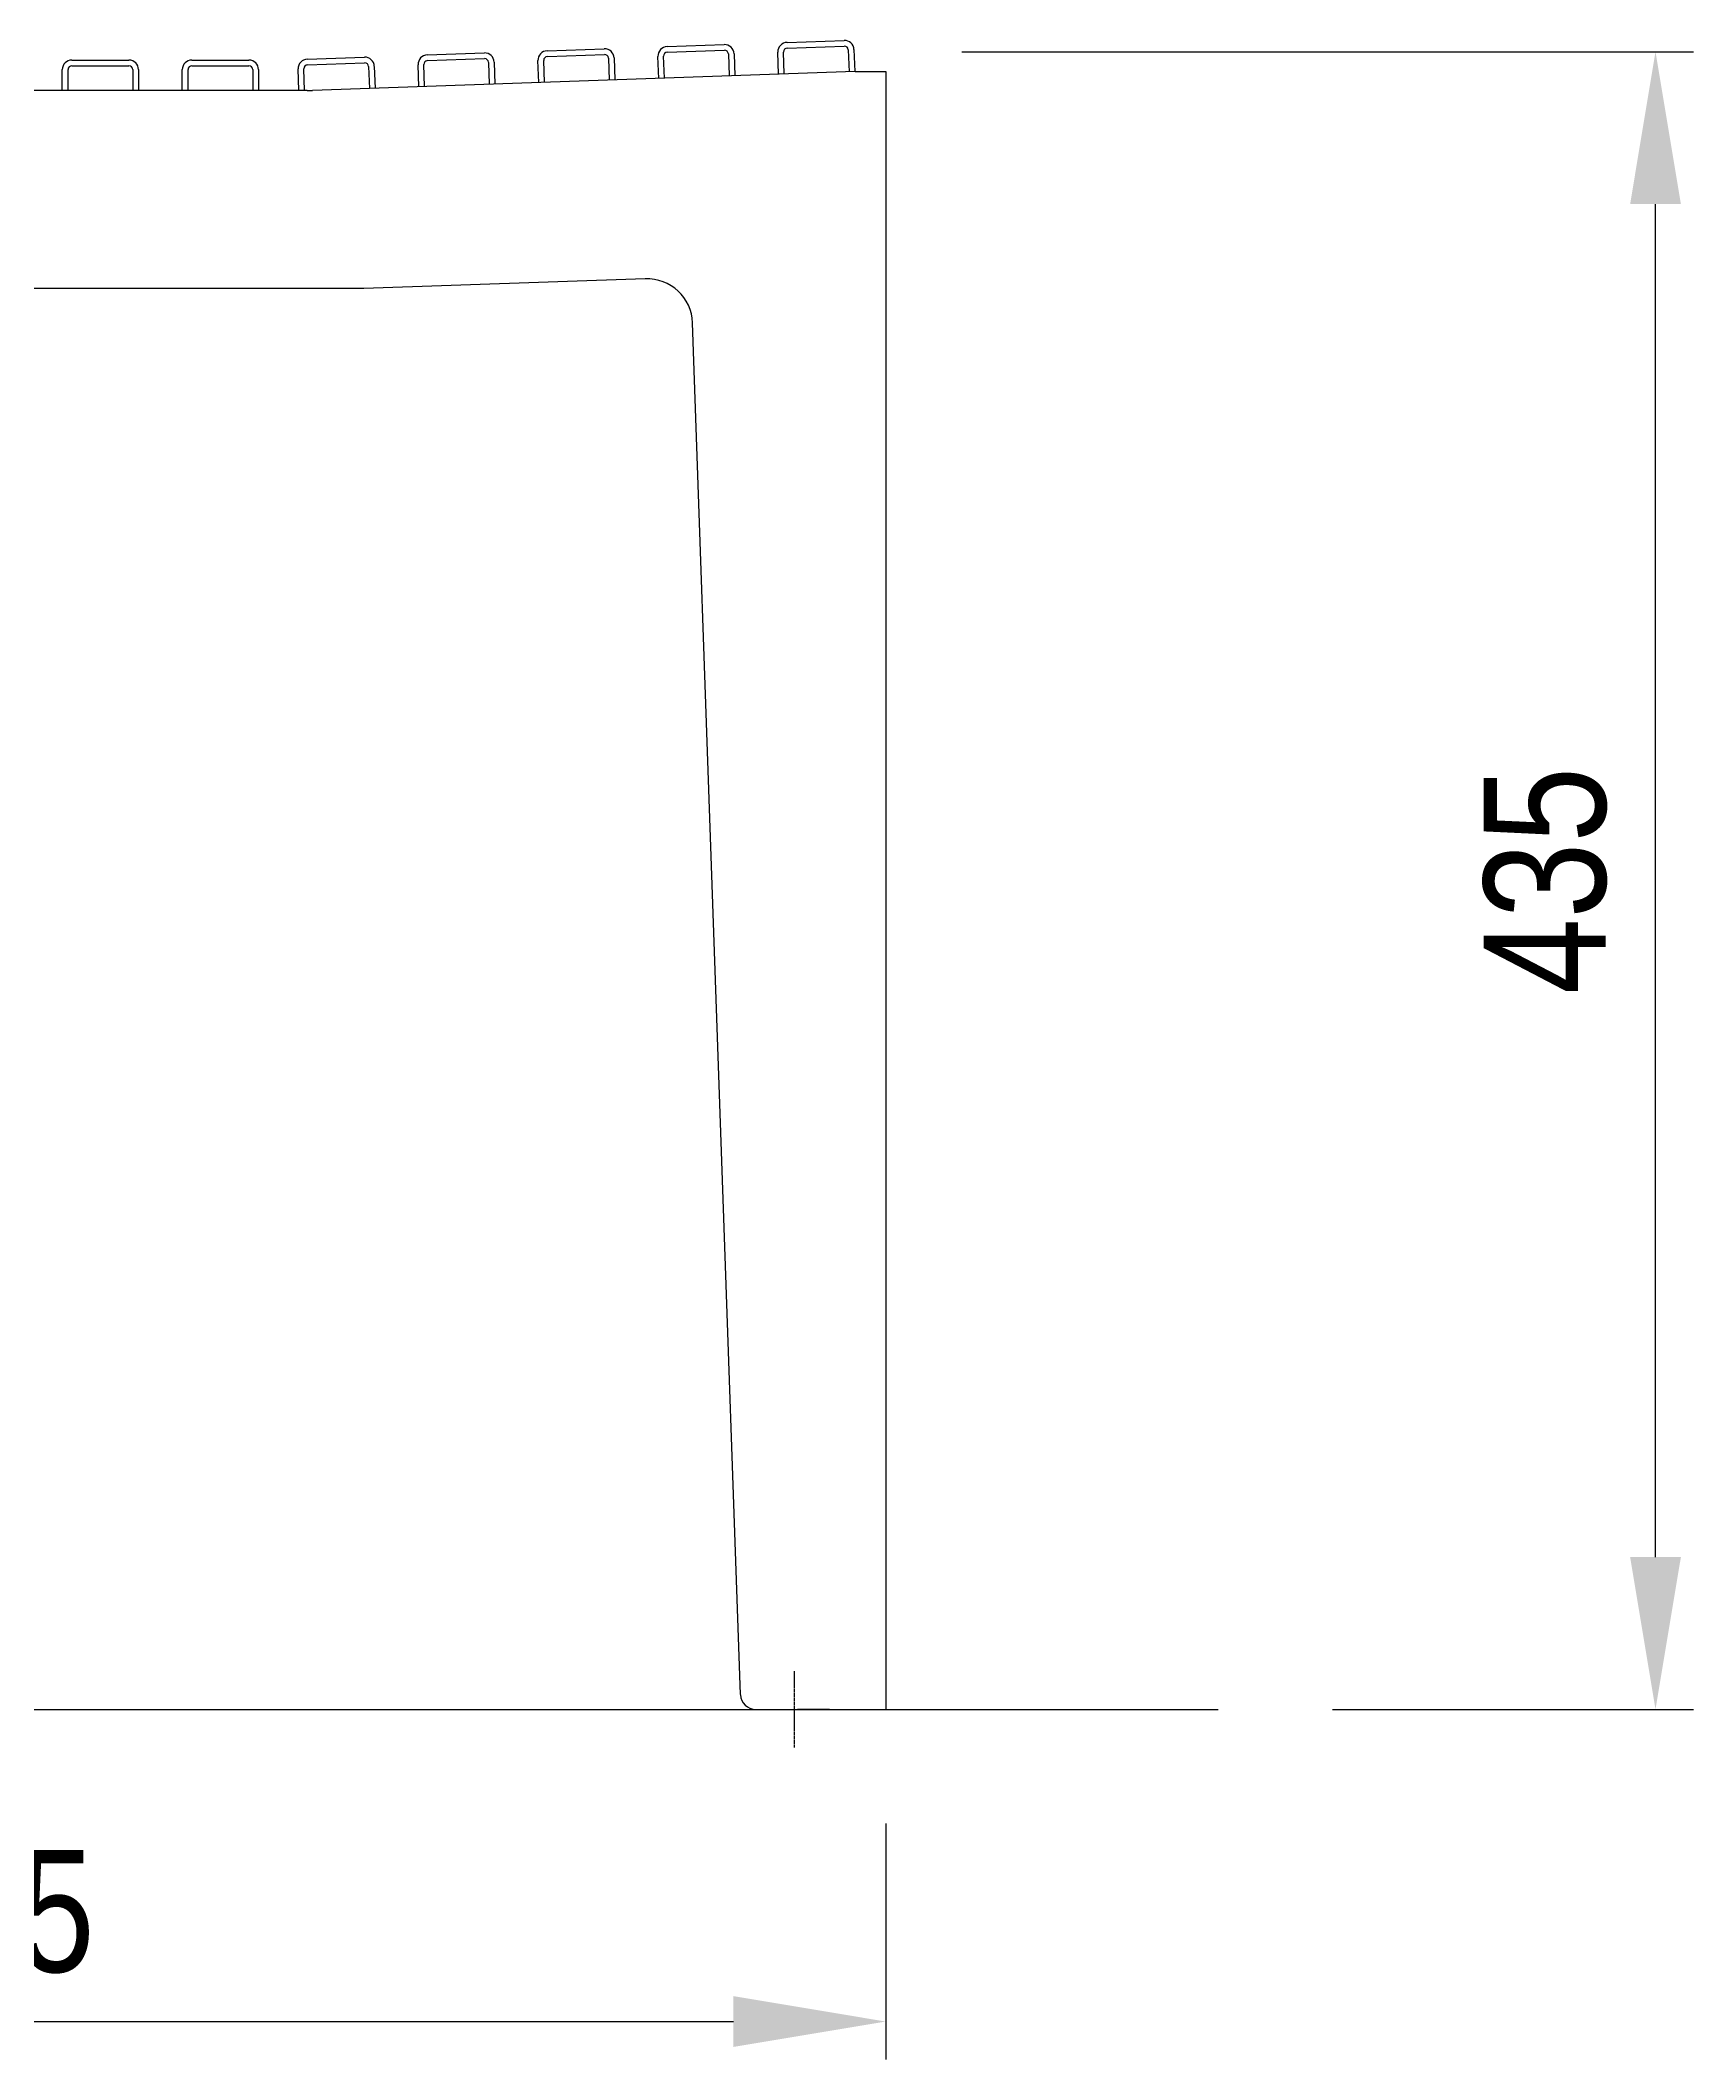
# Model space of a CAD drawing. Header units: millimetres. Extents: x 22162 to 28102, y 3160 to 7360.
# Drawn here: x 23727 to 24161, y 5964 to 6494 of the extents above; entities that cross this region are included whole.
import ezdxf

# ---------------------------------------------------------------- set-up
doc = ezdxf.new("R2010")
doc.units = ezdxf.units.MM
doc.header["$LTSCALE"] = 0.3
doc.linetypes.add('DashDot', pattern=[15, 9, -3, 0, -3])
doc.styles.add('SEACAD_Arial', font='arial.ttf', dxfattribs={"width": 0.8})
doc.dimstyles.new('ISO-25', dxfattribs={"dimtxt": 1.6, "dimasz": 2, "dimexe": 0.5, "dimexo": 1.5, "dimtad": 1, "dimdec": 0, "dimtxsty": 'SEACAD_Arial', "dimcen": 2, "dimadec": 0, "dimazin": 0, "dimtfac": 1, "dimtdec": 0, "dimtmove": 0, "dimatfit": 3, "dimfxl": 1, "dimarcsym": 0})

# ---------------------------------------------------------------- blocks, each defined once
blk = doc.blocks.new('*D136')
at = {"color": 0, "lineweight": -2, "transparency": 16777216}
for p, q in [((23474.06, 6025.77), (23474.06, 5963.82)), ((23949.06, 6025.77), (23949.06, 5963.82)), ((23514.06, 5973.82), (23909.06, 5973.82))]:
    blk.add_line(p, q, dxfattribs=at)
at = {"color": 0, "transparency": 16777216}
for points in [[(23514.06, 5980.49), (23514.06, 5967.16), (23474.06, 5973.82)], [(23909.06, 5980.49), (23909.06, 5967.16), (23949.06, 5973.82)]]:
    blk.add_solid(points, dxfattribs=at)
at = {"layer": 'Defpoints', "color": 0, "transparency": 16777216}
for p in [(23474.06, 6055.77), (23949.06, 6055.77), (23949.06, 5973.82)]:
    blk.add_point(p, dxfattribs=at)
at = {"color": 0, "transparency": 16777216, "insert": (23711.56, 6002.6), "char_height": 32, "attachment_point": 5, "style": 'SEACAD_Arial'}
blk.add_mtext('475', dxfattribs=at)
blk = doc.blocks.new('*D157')
at = {"color": 0, "lineweight": -2, "transparency": 16777216}
for p, q in [((23968.99, 6490.97), (24161.12, 6490.97)), ((24151.12, 6095.77), (24151.12, 6450.97)), ((24066.36, 6055.77), (24161.12, 6055.77))]:
    blk.add_line(p, q, dxfattribs=at)
at = {"color": 0, "transparency": 16777216}
for points in [[(24144.46, 6450.97), (24157.79, 6450.97), (24151.12, 6490.97)], [(24144.46, 6095.77), (24157.79, 6095.77), (24151.12, 6055.77)]]:
    blk.add_solid(points, dxfattribs=at)
at = {"layer": 'Defpoints', "color": 0, "transparency": 16777216}
for p in [(23938.99, 6490.97), (24151.12, 6490.97), (24036.36, 6055.77)]:
    blk.add_point(p, dxfattribs=at)
at = {"color": 0, "transparency": 16777216, "insert": (24122.27, 6273.37), "char_height": 32, "attachment_point": 5, "rotation": 90, "style": 'SEACAD_Arial'}
blk.add_mtext('435', dxfattribs=at)

msp = doc.modelspace()

# ---------------------------------------------------------------- linework, layer by layer
at = {"color": 7, "linetype": 'Continuous'}
for p, q in [((23735.4, 6488.76), (23750.4, 6488.76)), ((23766.9, 6488.76), (23781.9, 6488.76)), ((23797.22, 6489.02), (23812.21, 6489.55)), ((23828.7, 6490.12), (23843.69, 6490.64)), ((23828.75, 6488.62), (23843.74, 6489.15)), ((23859.47, 6482.93), (23859.27, 6488.69)), ((23860.18, 6491.22), (23875.17, 6491.74)), ((23860.23, 6489.72), (23875.22, 6490.24)), ((23876.26, 6489.28), (23876.46, 6483.52)), ((23877.76, 6489.33), (23877.96, 6483.57)), ((23889.45, 6483.97), (23889.25, 6489.73)), ((23890.95, 6484.02), (23890.75, 6489.79)), ((23891.66, 6492.32), (23906.65, 6492.84)), ((23891.71, 6490.82), (23906.7, 6491.34)), ((23907.74, 6490.38), (23907.94, 6484.62)), ((23909.24, 6490.43), (23909.44, 6484.67)), ((23920.93, 6485.07), (23920.73, 6490.83)), ((23922.43, 6485.12), (23922.23, 6490.89)), ((23923.14, 6493.42), (23938.13, 6493.94)), ((23923.19, 6491.92), (23938.18, 6492.44)), ((23939.22, 6491.48), (23939.42, 6485.72)), ((23940.72, 6491.53), (23940.92, 6485.77)), ((23732.9, 6480.77), (23732.9, 6486.26)), ((23734.4, 6480.77), (23734.4, 6486.26)), ((23735.4, 6487.26), (23750.4, 6487.26)), ((23751.4, 6486.26), (23751.4, 6480.77)), ((23752.9, 6486.26), (23752.9, 6480.77)), ((23764.4, 6480.77), (23764.4, 6486.26)), ((23765.9, 6480.77), (23765.9, 6486.26)), ((23766.9, 6487.26), (23781.9, 6487.26)), ((23782.9, 6486.26), (23782.9, 6480.77)), ((23784.4, 6486.26), (23784.4, 6480.77)), ((23795, 6480.77), (23794.81, 6486.44)), ((23796.51, 6480.77), (23796.31, 6486.49)), ((23797.27, 6487.52), (23812.26, 6488.05)), ((23941.06, 6485.77), (23798.58, 6480.8)), ((23813.3, 6487.08), (23813.5, 6481.32)), ((23814.79, 6487.13), (23815, 6481.37)), ((23826.49, 6481.77), (23826.29, 6487.54)), ((23827.99, 6481.83), (23827.79, 6487.59)), ((23844.78, 6488.18), (23844.98, 6482.42)), ((23846.28, 6488.23), (23846.48, 6482.47)), ((23857.97, 6482.87), (23857.77, 6488.63)), ((23941.06, 6485.77), (23944.06, 6485.77)), ((23944.06, 6485.77), (23949.06, 6485.77)), ((23949.06, 6485.77), (23949.06, 6055.77)), ((23797.18, 6480.77), (23625.94, 6480.77)), ((23885.94, 6431.36), (23812.02, 6428.77)), ((23812.02, 6428.77), (23611.1, 6428.77)), ((23910.93, 6059.64), (23898.35, 6419.78)), ((23305.1, 6055.77), (24036.36, 6055.77)), ((23914.92, 6055.77), (23925.86, 6055.77)), ((23926.06, 6055.77), (23925.86, 6055.77)), ((23934.06, 6055.77), (23926.06, 6055.77)), ((23934.26, 6055.77), (23934.06, 6055.77)), ((23934.26, 6055.77), (23944.06, 6055.77)), ((23944.06, 6055.77), (23949.06, 6055.77))]:
    msp.add_line(p, q, dxfattribs=at)
at = {"color": 0, "linetype": 'DashDot', "ltscale": 0.1}
msp.add_line((23925.06, 6065.77), (23925.06, 6045.77), dxfattribs=at)
at = {"color": 7, "linetype": 'Continuous'}
for centre, radius, start, end in [((23735.4, 6486.26), 2.5, 90, 180), ((23750.4, 6486.26), 2.5, 0, 90), ((23766.9, 6486.26), 2.5, 90, 180), ((23781.9, 6486.26), 2.5, 0, 90), ((23797.31, 6486.52), 2.5, 92, 182), ((23812.3, 6487.05), 2.5, 2, 92), ((23828.79, 6487.62), 2.5, 92, 182), ((23843.78, 6488.15), 2.5, 2, 92), ((23843.78, 6488.15), 1, 2, 92), ((23860.27, 6488.72), 2.5, 92, 182), ((23860.27, 6488.72), 1, 92, 182), ((23875.26, 6489.25), 2.5, 2, 92), ((23875.26, 6489.25), 1, 2, 92), ((23891.75, 6489.82), 2.5, 92, 182), ((23891.75, 6489.82), 1, 92, 182), ((23906.74, 6490.34), 2.5, 2, 92), ((23906.74, 6490.34), 1, 2, 92), ((23923.23, 6490.92), 2.5, 92, 182), ((23923.23, 6490.92), 1, 92, 182), ((23938.22, 6491.44), 2.5, 2, 92), ((23938.22, 6491.44), 1, 2, 92), ((23735.4, 6486.26), 1, 90, 180), ((23750.4, 6486.26), 1, 0, 90), ((23766.9, 6486.26), 1, 90, 180), ((23781.9, 6486.26), 1, 0, 90), ((23797.31, 6486.52), 1, 92, 182), ((23812.3, 6487.05), 1, 2, 92), ((23828.79, 6487.62), 1, 92, 182), ((23797.18, 6520.77), 40, 270, 272), ((23886.36, 6419.36), 12, 2, 92), ((23914.92, 6059.77), 4, 182, 270)]:
    msp.add_arc(centre, radius, start, end, dxfattribs=at)

# ---------------------------------------------------------------- dimensions: what is measured, and where the dimension line sits
dim = msp.add_linear_dim(base=(24151.12, 6490.97), p1=(24036.36, 6055.77), p2=(23938.99, 6490.97), angle=90, dimstyle='ISO-25')
dim.commit()
dim.dimension.update_dxf_attribs({"geometry": '*D157', "text_midpoint": (24122.27, 6273.37)})
dim = msp.add_linear_dim(base=(23949.06, 5973.82), p1=(23474.06, 6055.77), p2=(23949.06, 6055.77), dimstyle='ISO-25')
dim.commit()
dim.dimension.update_dxf_attribs({"geometry": '*D136', "text_midpoint": (23711.56, 6002.6)})

doc.saveas('drawing.dxf')
